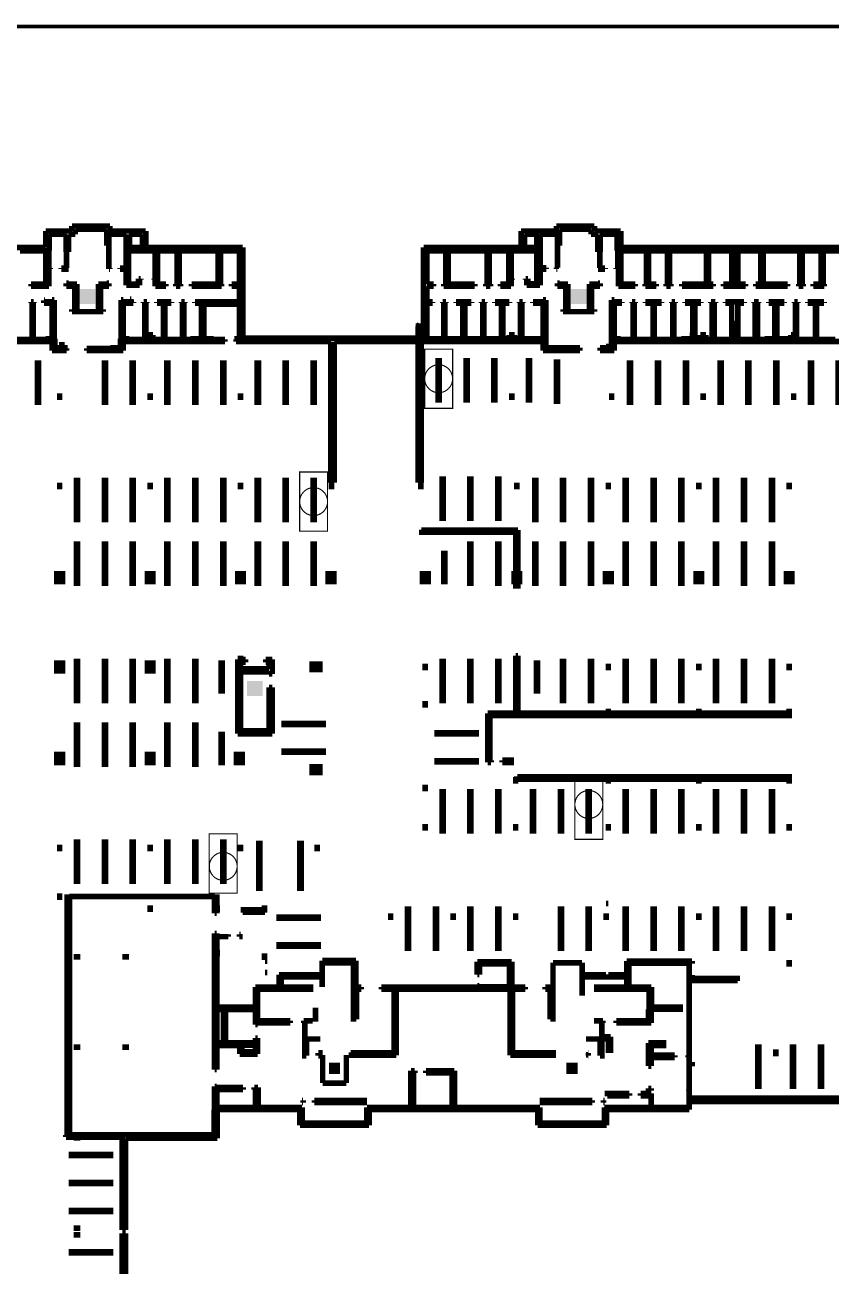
# Model space of a CAD drawing. Header units: millimetres. Extents: x 0 to 1249171, y -42321 to 335084.
# Drawn here: x 800542 to 872781, y 223850 to 334984 of the extents above; entities that cross this region are included whole.
import ezdxf

# ---------------------------------------------------------------- set-up
doc = ezdxf.new("R2010")
doc.units = ezdxf.units.MM
doc.header["$LTSCALE"] = 1000
doc.linetypes.add('A6-DK-B1F$0$HIDDEN2', pattern=[4.7625, 3.175, -1.5875])
for name, color, linetype in [('A6-DK-B1F$0$A-PRKG', 175, 'A6-DK-B1F$0$HIDDEN2'), ('P_core', 1, 'Continuous'), ('P_lot', 5, 'Continuous'), ('留孔', 1, 'Continuous')]:
    doc.layers.add(name, color=color, linetype=linetype)
doc.layers.add('P_core_detached', color=3, linetype='Continuous', lineweight=50)
doc.layers.add('P_wall', color=7, linetype='Continuous', lineweight=50)
doc.layers.get('0').off()
doc.layers.get('A6-DK-B1F$0$A-PRKG').off()

# ---------------------------------------------------------------- blocks, each defined once
blk = doc.blocks.new('A6-DK-B1F$0$标准车位')
blk.add_lwpolyline([(350, 4600), (1250, 0), (2150, 4600)])
blk.add_lwpolyline([(350, 4600), (2150, 4600), (2150, 0), (350, 0)], close=True)
at = {"layer": 'P_lot', "const_width": 600}
blk.add_lwpolyline([(1250, 300), (1250, 4300)], dxfattribs=at)
blk = doc.blocks.new('A6-DK-B1F$0$$0$A$C46FA2BC5')
at = {"layer": 'P_lot', "const_width": 600}
blk.add_lwpolyline([(-1100, -650), (-1100, -3650)], dxfattribs=at)
blk = doc.blocks.new('A6-DK-B1F$0$wzatcw')
at = {"extrusion": (-5.18032e-09, -4.99617e-22, 1), "elevation": 0}
blk.add_lwpolyline([(3350, 5500), (2450, 200), (1550, 5500)], dxfattribs=at)
blk.add_lwpolyline([(3350, 5500), (1550, 5500), (1550, 200), (3350, 200)], close=True, dxfattribs=at)
at = {"layer": 'P_lot', "const_width": 600, "elevation": 0}
blk.add_lwpolyline([(2450, 5100), (2450, 600)], dxfattribs=at)

msp = doc.modelspace()

# ---------------------------------------------------------------- linework, layer by layer
at = {"layer": 'P_core'}
for points in [[(806867, 309980), (805467, 309980), (806867, 311330), (805467, 311330)], [(849467, 309980), (850867, 309980), (849467, 311330), (850867, 311330)], [(827787, 242060), (828787, 242060), (827787, 241060), (828787, 241060)], [(850067, 242060), (849067, 242060), (850067, 241060), (849067, 241060)]]:
    msp.add_solid(points, dxfattribs=at)
at = {"layer": 'P_core_detached'}
msp.add_solid([(821842, 274886), (820442, 274886), (821842, 276236), (820442, 276236)], dxfattribs=at)
at = {"layer": 'P_wall', "const_width": 300}
msp.add_lwpolyline([(710902, 334834), (948921, 334834), (948921, -42071), (710902, -42071)], close=True, dxfattribs=at)
at = {"layer": 'P_wall', "const_width": 500}
for points in [[(802407, 316525), (804277, 316525)], [(802407, 315055), (802407, 316525)], [(802417, 316525), (804757, 316525)], [(802417, 315055), (802417, 316525)], [(804757, 316975), (808177, 316975)], [(804757, 316525), (804757, 316975)], [(805057, 316605), (805057, 316225)], [(805257, 316605), (805057, 316605)], [(805257, 316675), (805257, 316605)], [(807877, 316675), (805257, 316675)], [(807877, 315205), (807877, 316675)], [(811377, 316525), (808127, 316525)], [(808177, 316975), (808177, 316525)], [(808177, 316525), (809917, 316525)], [(809917, 316525), (811377, 316525)], [(811377, 316525), (811377, 315055)], [(811377, 315055), (811377, 316525)], [(845007, 316525), (845007, 315055)], [(846417, 316525), (845007, 316525)], [(845007, 315055), (845007, 316525)], [(845007, 316525), (848207, 316525)], [(846407, 316525), (848207, 316525)], [(846407, 315055), (846407, 316525)], [(846417, 316525), (848157, 316525)], [(848157, 316975), (851577, 316975)], [(848157, 316525), (848157, 316975)], [(848457, 316675), (848457, 316225)], [(851077, 316675), (848457, 316675)], [(851077, 316605), (851077, 316675)], [(851277, 316605), (851077, 316605)], [(851277, 316225), (851277, 316605)], [(851577, 316975), (851577, 316525)], [(851577, 316525), (853917, 316525)], [(853927, 316525), (852057, 316525)], [(853917, 316525), (853917, 315055)], [(853927, 315055), (853927, 316525)], [(802707, 316225), (802707, 313215)], [(802707, 316225), (804277, 316225)], [(802717, 316225), (802717, 314755)], [(804257, 316225), (802717, 316225)], [(804257, 314655), (804257, 316225)], [(804277, 316225), (804277, 313215)], [(804457, 316225), (804457, 314655)], [(805057, 316225), (804457, 316225)], [(808077, 316225), (808077, 315205)], [(809617, 316225), (808077, 316225)], [(809627, 316225), (808077, 316225)], [(808077, 313115), (808077, 316225)], [(809617, 314755), (809617, 316225)], [(809627, 311665), (809627, 316225)], [(809877, 316225), (809877, 315055)], [(811077, 316225), (809877, 316225)], [(809917, 316225), (809917, 315055)], [(809917, 316225), (811077, 316225)], [(811077, 315055), (811077, 316225)], [(811077, 316225), (811077, 315055)], [(845307, 316225), (846407, 316225)], [(845307, 315055), (845307, 316225)], [(845307, 316225), (845307, 315055)], [(846417, 316225), (845307, 316225)], [(846407, 316225), (846407, 314805)], [(846417, 315055), (846417, 316225)], [(846707, 316225), (848257, 316225)], [(846707, 311675), (846707, 316225)], [(846717, 316225), (846717, 314755)], [(848257, 316225), (846717, 316225)], [(848257, 315205), (848257, 316225)], [(848257, 313235), (848257, 316225)], [(848457, 316225), (848457, 315205)], [(851877, 316225), (851277, 316225)], [(851877, 314655), (851877, 316225)], [(852057, 316225), (852057, 313215)], [(853677, 316225), (852057, 316225)], [(852077, 316225), (852077, 314655)], [(853617, 316225), (852077, 316225)], [(853617, 314755), (853617, 316225)], [(853677, 316225), (853677, 313215)], [(781977, 315055), (802407, 315055)], [(796827, 315055), (802417, 315055)], [(800107, 314805), (802407, 314805)], [(801292, 314805), (800107, 314805)], [(802717, 314755), (800107, 314755)], [(802407, 311775), (802407, 314755)], [(804457, 314655), (804257, 314655)], [(808077, 315205), (807877, 315205)], [(812227, 314755), (809617, 314755)], [(809827, 311765), (809827, 314805)], [(809827, 314805), (810327, 314805)], [(810327, 315055), (809877, 315055)], [(809917, 315055), (811077, 315055)], [(820067, 315055), (810327, 315055)], [(810327, 314805), (812227, 314805)], [(811077, 314805), (812227, 314805)], [(811377, 315055), (820067, 315055)], [(812227, 314805), (812227, 311575)], [(812227, 311775), (812227, 314805)], [(812227, 311575), (812227, 314755)], [(812407, 311775), (812407, 314805)], [(812407, 311775), (812407, 314805)], [(812407, 314805), (814182, 314805)], [(812427, 314755), (812427, 311775)], [(819767, 314754), (812427, 314755)], [(814182, 311775), (814182, 314805)], [(814382, 311775), (814382, 314805)], [(814382, 314805), (816057, 314805)], [(816057, 314805), (819817, 314805)], [(817867, 311775), (817867, 314805)], [(818067, 311775), (818067, 314805)], [(819767, 311775), (819767, 314754)], [(819817, 312390), (819817, 314805)], [(820066, 310175), (820067, 315055)], [(820067, 315055), (820067, 306925)], [(836267, 315055), (845007, 315055)], [(836267, 306925), (836267, 315055)], [(836267, 312755), (836267, 315055)], [(836267, 315055), (845007, 315055)], [(836567, 311775), (836567, 314805)], [(840077, 314805), (836567, 314805)], [(836567, 314755), (836567, 311775)], [(843907, 314755), (836567, 314755)], [(838267, 311775), (838267, 314805)], [(838467, 311775), (838467, 314805)], [(841952, 314805), (840077, 314805)], [(841952, 311775), (841952, 314805)], [(842152, 311775), (842152, 314805)], [(843927, 314805), (842152, 314805)], [(843907, 311775), (843907, 314755)], [(843927, 311775), (843927, 314805)], [(843927, 311775), (843927, 314805)], [(844107, 314805), (844107, 311575)], [(845307, 314805), (844107, 314805)], [(844107, 311975), (844107, 314805)], [(845292, 314805), (844107, 314805)], [(844107, 314755), (844107, 311575)], [(846717, 314755), (844107, 314755)], [(845307, 315055), (846417, 315055)], [(845307, 315055), (846407, 315055)], [(845307, 314805), (846407, 314805)], [(846407, 311795), (846407, 314805)], [(848457, 315205), (848257, 315205)], [(852077, 314655), (851877, 314655)], [(856227, 314755), (853617, 314755)], [(853917, 315055), (866017, 315055)], [(853927, 315055), (874357, 315055)], [(856227, 314805), (853927, 314805)], [(853927, 311775), (853927, 314805)], [(855042, 314805), (856227, 314805)], [(856227, 311775), (856227, 314805)], [(856227, 311775), (856227, 314805)], [(856227, 311575), (856227, 314755)], [(856407, 311775), (856407, 314805)], [(856407, 311775), (856407, 314805)], [(856407, 311775), (856407, 314805)], [(856407, 314805), (858107, 314805)], [(856427, 314755), (856427, 311775)], [(863867, 314755), (856427, 314755)], [(858107, 311775), (858107, 314805)], [(858307, 311775), (858307, 314805)], [(858307, 314805), (861607, 314805)], [(861607, 311775), (861607, 314805)], [(861807, 311775), (861807, 314805)], [(861807, 314805), (863867, 314805)], [(863867, 311775), (863867, 314805)], [(863867, 311775), (863867, 314755)], [(864067, 314755), (864067, 311575)], [(864217, 314755), (864067, 314755)], [(864217, 311575), (864217, 314755)], [(864417, 311775), (864417, 314805)], [(866477, 314805), (864417, 314805)], [(864417, 314755), (864417, 311775)], [(866317, 314755), (864417, 314755)], [(866017, 315055), (868517, 315055)], [(868217, 314755), (866317, 314755)], [(866477, 311775), (866477, 314805)], [(869977, 314805), (866477, 314805)], [(866677, 311775), (866677, 314805)], [(871867, 314755), (868217, 314755)], [(868517, 315055), (874367, 315055)], [(869977, 311775), (869977, 314805)], [(870177, 311775), (870177, 314805)], [(871877, 314805), (870177, 314805)], [(871867, 311775), (871867, 314755)], [(871877, 311775), (871877, 314805)], [(871877, 311775), (871877, 314805)], [(871877, 311775), (871877, 314805)], [(872057, 314805), (874357, 314805)], [(872057, 311775), (872057, 314805)], [(872057, 311775), (872057, 314805)], [(873242, 314805), (872057, 314805)], [(872067, 314755), (872067, 311575)], [(874667, 314755), (872067, 314755)], [(802707, 313215), (802807, 313215)], [(802807, 313215), (802807, 313115)], [(803807, 313215), (803807, 313115)], [(803807, 313215), (804277, 313215)], [(808177, 313215), (808077, 313215)], [(808177, 313215), (808177, 313115)], [(809077, 313215), (809627, 313215)], [(809077, 313215), (809077, 313115)], [(847257, 313235), (846707, 313235)], [(847257, 313115), (847257, 313235)], [(848257, 313235), (848157, 313235)], [(848157, 313115), (848157, 313235)], [(852527, 313215), (852057, 313215)], [(852527, 313215), (852527, 313115)], [(853527, 313215), (853527, 313115)], [(853677, 313215), (853527, 313215)], [(802707, 313115), (802707, 311575)], [(802707, 313115), (802807, 313115)], [(803807, 313115), (804457, 313115)], [(808177, 313115), (808077, 313115)], [(809627, 313115), (809077, 313115)], [(810727, 312255), (810727, 311765)], [(810927, 312255), (810727, 312255)], [(810827, 312155), (810827, 311665)], [(810927, 312155), (810827, 312155)], [(810927, 312155), (810927, 312255)], [(812127, 312255), (812127, 312155)], [(812127, 312255), (812227, 312255)], [(812127, 312155), (812227, 312155)], [(819817, 310175), (819817, 312390)], [(836267, 306625), (836267, 312755)], [(844207, 312255), (844107, 312255)], [(844207, 312155), (844107, 312155)], [(844207, 312155), (844207, 312255)], [(845407, 312155), (845407, 312255)], [(845407, 312255), (845607, 312255)], [(845407, 312155), (845507, 312155)], [(845507, 312155), (845507, 311675)], [(845607, 312255), (845607, 311795)], [(847257, 313115), (846707, 313115)], [(848257, 313115), (848157, 313115)], [(852527, 313115), (851877, 313115)], [(853727, 313115), (853527, 313115)], [(853727, 313115), (853727, 311575)], [(801107, 311775), (801107, 311575)], [(801107, 311775), (802407, 311775)], [(801107, 311575), (802707, 311575)], [(804257, 311855), (804257, 311575)], [(804457, 311855), (804257, 311855)], [(804257, 311575), (805007, 311575)], [(804457, 311775), (804457, 311855)], [(805207, 311775), (804457, 311775)], [(805007, 311575), (805007, 309305)], [(805007, 311575), (805007, 309305)], [(805207, 309305), (805207, 311775)], [(807127, 311775), (807877, 311775)], [(807127, 309305), (807127, 311775)], [(807327, 311575), (807327, 309305)], [(808077, 311575), (807327, 311575)], [(807327, 311575), (807327, 309305)], [(807877, 311855), (808077, 311855)], [(807877, 311775), (807877, 311855)], [(808077, 311855), (808077, 311575)], [(810827, 311665), (809627, 311665)], [(809827, 311765), (810727, 311765)], [(812807, 311575), (812227, 311575)], [(813182, 311575), (812227, 311575)], [(813182, 311775), (812407, 311775)], [(812427, 311775), (812807, 311775)], [(812807, 311775), (812807, 311575)], [(813182, 311775), (813182, 311575)], [(814082, 311775), (814182, 311775)], [(814082, 311775), (814082, 311575)], [(814482, 311575), (814082, 311575)], [(814382, 311775), (814482, 311775)], [(814482, 311775), (814482, 311575)], [(815482, 311775), (815482, 311575)], [(815482, 311775), (816057, 311775)], [(818167, 311575), (815482, 311575)], [(818167, 311775), (816057, 311775)], [(818167, 311775), (818167, 311575)], [(819067, 311775), (819067, 311575)], [(819817, 311775), (819067, 311775)], [(819817, 311575), (819067, 311575)], [(819167, 311775), (819767, 311775)], [(819167, 311575), (819167, 311775)], [(819767, 311575), (819167, 311575)], [(819767, 307125), (819767, 311575)], [(836567, 311775), (837167, 311775)], [(836567, 311775), (837167, 311775)], [(836567, 311575), (836567, 306925)], [(837167, 311575), (836567, 311575)], [(836567, 310175), (836567, 311575)], [(836567, 311575), (837167, 311575)], [(837167, 311775), (837167, 311575)], [(837167, 311775), (837167, 311575)], [(838067, 311775), (838067, 311575)], [(838067, 311775), (840077, 311775)], [(838067, 311575), (840852, 311575)], [(840852, 311775), (840077, 311775)], [(840852, 311775), (840852, 311575)], [(841852, 311775), (841852, 311575)], [(841952, 311775), (841852, 311775)], [(841852, 311575), (842252, 311575)], [(842252, 311775), (842152, 311775)], [(842252, 311775), (842252, 311575)], [(843152, 311775), (843152, 311575)], [(843152, 311775), (843927, 311775)], [(843152, 311575), (844107, 311575)], [(843527, 311775), (843907, 311775)], [(843527, 311575), (843527, 311775)], [(844107, 311575), (843527, 311575)], [(846707, 311675), (845507, 311675)], [(846407, 311795), (845607, 311795)], [(848257, 311855), (848257, 311575)], [(848457, 311855), (848257, 311855)], [(848257, 311575), (849007, 311575)], [(848457, 311775), (848457, 311855)], [(849207, 311775), (848457, 311775)], [(849007, 311775), (849007, 309305)], [(849007, 311575), (849007, 309305)], [(849207, 311755), (849207, 311775)], [(849207, 309305), (849207, 311755)], [(851127, 311775), (851877, 311775)], [(851127, 311765), (851127, 311775)], [(851127, 309305), (851127, 311765)], [(851327, 311775), (851327, 309305)], [(851327, 311575), (851327, 309305)], [(852077, 311575), (851327, 311575)], [(851877, 311855), (852077, 311855)], [(851877, 311775), (851877, 311855)], [(852077, 311855), (852077, 311575)], [(855227, 311575), (853727, 311575)], [(855227, 311775), (853927, 311775)], [(855227, 311775), (855227, 311575)], [(856127, 311775), (856127, 311575)], [(856227, 311775), (856127, 311775)], [(857107, 311575), (856127, 311575)], [(856807, 311575), (856227, 311575)], [(857107, 311775), (856407, 311775)], [(857107, 311775), (856407, 311775)], [(856792, 311775), (856407, 311775)], [(856427, 311775), (856807, 311775)], [(856807, 311775), (856807, 311575)], [(857107, 311575), (857107, 311775)], [(858007, 311775), (858007, 311575)], [(858107, 311775), (858007, 311775)], [(858407, 311575), (858007, 311575)], [(858307, 311775), (858407, 311775)], [(858407, 311775), (858407, 311575)], [(859407, 311775), (859407, 311575)], [(859407, 311775), (861607, 311775)], [(859407, 311575), (861507, 311575)], [(862217, 311575), (861507, 311575)], [(861807, 311775), (862217, 311775)], [(861807, 311775), (862217, 311775)], [(862217, 311775), (862217, 311575)], [(863117, 311775), (863117, 311575)], [(863117, 311775), (863867, 311775)], [(864747, 311575), (863117, 311575)], [(863167, 311775), (863867, 311775)], [(863167, 311575), (863167, 311775)], [(864067, 311575), (863167, 311575)], [(865117, 311575), (864217, 311575)], [(864417, 311775), (865117, 311775)], [(864647, 311775), (864417, 311775)], [(864547, 311575), (865117, 311575)], [(865117, 311775), (864647, 311775)], [(865117, 311775), (865117, 311575)], [(865117, 311775), (865117, 311575)], [(866017, 311775), (866017, 311575)], [(868477, 311775), (866017, 311775)], [(866017, 311575), (866677, 311575)], [(868877, 311575), (866677, 311575)], [(868877, 311775), (868477, 311775)], [(868877, 311775), (868877, 311575)], [(869877, 311775), (869877, 311575)], [(869977, 311775), (869877, 311775)], [(869877, 311575), (870277, 311575)], [(870177, 311775), (870277, 311775)], [(870277, 311775), (870277, 311575)], [(871177, 311775), (871877, 311775)], [(871177, 311575), (871177, 311775)], [(871177, 311775), (871877, 311775)], [(871177, 311575), (872157, 311575)], [(871392, 311775), (871877, 311775)], [(871477, 311775), (871867, 311775)], [(871477, 311575), (871477, 311775)], [(872067, 311575), (871477, 311575)], [(872057, 311775), (872157, 311775)], [(872157, 311775), (872157, 311575)], [(801097, 310075), (801097, 310175)], [(801347, 310175), (801097, 310175)], [(801097, 310075), (801197, 310075)], [(801197, 306825), (801197, 310075)], [(801297, 310075), (801347, 310075)], [(801297, 306825), (801297, 310075)], [(801347, 310075), (801347, 310175)], [(802247, 310325), (802347, 310325)], [(802247, 310175), (802247, 310325)], [(803177, 310175), (802247, 310175)], [(802247, 310075), (802247, 310175)], [(802977, 310075), (802247, 310075)], [(802347, 310325), (802347, 310175)], [(802977, 310355), (802977, 306875)], [(803177, 310355), (802977, 310355)], [(802977, 306825), (802977, 310075)], [(802977, 306825), (802977, 310075)], [(803177, 310155), (803177, 310355)], [(803177, 306025), (803177, 310175)], [(803177, 310155), (803177, 310155)], [(803177, 306875), (803177, 310155)], [(809157, 310355), (809357, 310355)], [(809157, 310155), (809157, 310355)], [(809157, 310175), (810277, 310175)], [(809157, 306025), (809157, 310175)], [(809157, 310155), (809157, 310155)], [(809157, 306875), (809157, 310155)], [(809357, 310355), (809357, 306875)], [(810277, 310075), (809357, 310075)], [(809357, 306825), (809357, 310075)], [(809357, 306825), (809357, 310075)], [(809977, 310415), (809977, 310175)], [(810077, 310415), (809977, 310415)], [(810077, 310175), (810077, 310415)], [(810277, 310075), (810277, 310175)], [(811177, 310075), (811177, 310175)], [(811177, 310175), (811477, 310175)], [(811277, 310075), (811177, 310075)], [(811277, 306825), (811277, 310075)], [(811377, 306825), (811377, 310075)], [(811477, 310075), (811377, 310075)], [(811477, 310075), (811477, 310175)], [(812377, 310075), (812377, 310175)], [(812377, 310175), (813677, 310175)], [(812977, 310075), (812377, 310075)], [(812977, 306825), (812977, 310075)], [(813077, 306825), (813077, 310075)], [(813677, 310075), (813077, 310075)], [(813677, 310075), (813077, 310075)], [(813677, 310075), (813677, 310175)], [(814577, 310075), (814577, 310175)], [(814577, 310175), (814877, 310175)], [(814677, 310075), (814577, 310075)], [(814677, 306825), (814677, 310075)], [(814777, 306825), (814777, 310075)], [(814877, 310075), (814777, 310075)], [(814877, 310075), (814877, 310175)], [(815777, 310075), (815777, 310175)], [(815777, 310175), (816377, 310175)], [(816377, 310075), (815777, 310075)], [(816377, 310175), (816377, 306625)], [(816377, 310175), (820067, 310175)], [(816377, 306625), (816377, 310075)], [(816577, 309975), (816577, 306825)], [(816577, 309975), (819817, 309975)], [(819817, 309975), (819817, 306825)], [(820067, 310175), (820067, 306625)], [(837077, 310175), (836567, 310175)], [(836567, 306875), (836567, 310175)], [(836567, 310075), (837077, 310075)], [(837077, 310075), (837077, 310175)], [(838277, 310175), (837977, 310175)], [(837977, 310075), (837977, 310175)], [(837977, 310075), (838077, 310075)], [(838077, 306875), (838077, 310075)], [(838177, 310075), (838277, 310075)], [(838177, 306875), (838177, 310075)], [(838277, 310075), (838277, 310175)], [(840557, 310175), (839177, 310175)], [(839177, 310075), (839177, 310175)], [(839177, 310075), (839777, 310075)], [(839777, 306875), (839777, 310075)], [(839957, 306875), (839957, 310075)], [(839957, 310075), (840557, 310075)], [(840557, 310075), (840557, 310175)], [(841457, 310075), (841457, 310175)], [(841757, 310175), (841457, 310175)], [(841457, 310075), (841557, 310075)], [(841557, 306875), (841557, 310075)], [(841657, 306875), (841657, 310075)], [(841657, 310075), (841757, 310075)], [(841757, 310075), (841757, 310175)], [(842657, 310075), (842657, 310175)], [(843957, 310175), (842657, 310175)], [(842657, 310075), (843257, 310075)], [(842657, 310075), (843257, 310075)], [(843257, 306875), (843257, 310075)], [(843357, 306875), (843357, 310075)], [(843357, 310075), (843957, 310075)], [(843957, 310075), (843957, 310175)], [(844857, 310075), (844857, 310175)], [(845157, 310175), (844857, 310175)], [(844857, 310075), (844957, 310075)], [(844957, 306875), (844957, 310075)], [(845057, 306875), (845057, 310075)], [(845057, 310075), (845157, 310075)], [(845157, 310075), (845157, 310175)], [(846057, 310075), (846057, 310175)], [(846977, 310175), (846057, 310175)], [(846057, 310075), (846977, 310075)], [(846977, 310355), (847177, 310355)], [(846977, 310175), (846977, 310355)], [(846977, 310355), (846977, 306875)], [(847177, 310355), (846977, 310355)], [(846977, 306875), (846977, 310075)], [(846977, 306875), (846977, 310075)], [(847177, 310355), (847227, 310355)], [(847177, 310155), (847177, 310355)], [(847177, 306875), (847177, 310155)], [(847227, 310355), (847227, 310175)], [(847227, 306075), (847227, 310175)], [(853107, 310355), (853157, 310355)], [(853107, 310175), (853107, 310355)], [(853107, 306075), (853107, 310175)], [(853157, 310355), (853357, 310355)], [(853157, 310355), (853357, 310355)], [(853157, 310155), (853157, 310355)], [(853157, 306875), (853157, 310155)], [(853357, 310355), (853357, 310175)], [(853357, 310355), (853357, 306875)], [(853357, 310175), (854037, 310175)], [(853357, 310075), (854037, 310075)], [(853357, 306825), (853357, 310075)], [(853357, 306825), (853357, 310075)], [(854037, 310075), (854037, 310175)], [(854937, 310075), (854937, 310175)], [(854937, 310175), (855237, 310175)], [(855037, 310075), (854937, 310075)], [(855037, 306825), (855037, 310075)], [(855237, 310075), (855137, 310075)], [(855137, 306825), (855137, 310075)], [(855237, 310075), (855237, 310175)], [(856137, 310075), (856137, 310175)], [(856137, 310175), (857597, 310175)], [(856137, 310075), (856817, 310075)], [(856817, 306825), (856817, 310075)], [(857597, 310075), (856917, 310075)], [(856917, 306825), (856917, 310075)], [(857597, 310075), (857597, 310175)], [(858497, 310075), (858497, 310175)], [(858497, 310175), (858797, 310175)], [(858497, 310175), (858797, 310175)], [(858597, 310075), (858497, 310075)], [(858597, 310075), (858497, 310075)], [(858597, 306825), (858597, 310075)], [(858797, 310075), (858697, 310075)], [(858797, 310075), (858697, 310075)], [(858697, 306825), (858697, 310075)], [(858797, 310075), (858797, 310175)], [(859697, 310075), (859697, 310175)], [(859697, 310175), (861107, 310175)], [(860377, 310075), (859697, 310075)], [(860377, 306825), (860377, 310075)], [(861107, 310075), (860557, 310075)], [(860557, 306825), (860557, 310075)], [(861107, 310075), (861107, 310175)], [(862007, 310075), (862007, 310175)], [(862007, 310175), (862407, 310175)], [(862007, 310175), (862407, 310175)], [(862107, 310075), (862007, 310075)], [(862107, 310075), (862007, 310075)], [(862107, 306825), (862107, 310075)], [(862407, 310075), (862307, 310075)], [(862407, 310075), (862307, 310075)], [(862307, 306825), (862307, 310075)], [(862407, 310075), (862407, 310175)], [(863307, 310175), (864977, 310175)], [(863307, 310075), (863307, 310175)], [(863867, 310075), (863307, 310075)], [(863867, 306825), (863867, 310075)], [(864417, 310075), (864977, 310075)], [(864417, 306825), (864417, 310075)], [(864977, 310075), (864977, 310175)], [(865877, 310075), (865877, 310175)], [(866277, 310175), (865877, 310175)], [(866277, 310175), (865877, 310175)], [(865877, 310075), (865977, 310075)], [(865877, 310075), (865977, 310075)], [(865977, 306825), (865977, 310075)], [(866177, 310075), (866277, 310075)], [(866177, 310075), (866277, 310075)], [(866177, 306825), (866177, 310075)], [(866277, 310075), (866277, 310175)], [(867177, 310075), (867177, 310175)], [(868587, 310175), (867177, 310175)], [(867177, 310075), (867727, 310075)], [(867727, 306825), (867727, 310075)], [(867907, 310075), (868587, 310075)], [(867907, 306825), (867907, 310075)], [(868587, 310075), (868587, 310175)], [(869487, 310075), (869487, 310175)], [(869787, 310175), (869487, 310175)], [(869787, 310175), (869487, 310175)], [(869487, 310075), (869587, 310075)], [(869487, 310075), (869587, 310075)], [(869587, 306825), (869587, 310075)], [(869687, 310075), (869787, 310075)], [(869687, 310075), (869787, 310075)], [(869687, 306825), (869687, 310075)], [(869787, 310075), (869787, 310175)], [(870687, 310075), (870687, 310175)], [(872147, 310175), (870687, 310175)], [(870687, 310075), (871367, 310075)], [(871367, 306825), (871367, 310075)], [(872147, 310075), (871467, 310075)], [(871467, 306825), (871467, 310075)], [(872147, 310075), (872147, 310175)], [(804757, 309505), (804757, 309305)], [(805007, 309505), (804757, 309505)], [(804757, 309305), (805007, 309305)], [(805007, 309305), (805207, 309305)], [(805617, 309305), (805007, 309305)], [(807327, 309305), (805617, 309305)], [(807327, 309305), (807127, 309305)], [(807327, 309505), (807577, 309505)], [(807577, 309305), (807327, 309305)], [(807577, 309505), (807577, 309305)], [(848757, 309505), (848757, 309305)], [(849007, 309505), (848757, 309505)], [(848757, 309305), (849007, 309305)], [(849007, 309305), (849207, 309305)], [(849007, 309305), (849617, 309305)], [(849617, 309305), (851327, 309305)], [(851327, 309305), (851127, 309305)], [(851327, 309505), (851577, 309505)], [(851577, 309305), (851327, 309305)], [(851577, 309505), (851577, 309305)], [(835567, 307995), (835817, 307995)], [(835767, 307995), (836067, 307995)], [(835767, 305898), (835767, 307995)], [(835817, 307995), (835917, 308245)], [(835917, 308245), (835917, 307745)], [(835917, 307745), (836017, 307995)], [(836017, 307995), (836267, 307995)], [(836067, 307995), (836067, 306925)], [(863867, 308505), (864067, 308505)], [(863867, 307025), (863867, 308505)], [(864067, 308505), (864067, 307025)], [(864217, 308505), (864417, 308505)], [(864217, 307025), (864217, 308505)], [(864417, 308505), (864417, 307025)], [(802977, 306625), (781407, 306625)], [(799517, 306825), (801197, 306825)], [(801297, 306825), (802977, 306825)], [(802417, 306875), (802977, 306875)], [(802417, 306625), (802417, 306875)], [(802977, 306625), (802417, 306625)], [(802977, 305825), (802977, 306625)], [(802977, 305825), (802977, 306625)], [(803177, 306875), (803227, 306875)], [(803177, 306875), (803177, 306875)], [(803227, 306875), (803227, 306075)], [(809107, 306875), (809107, 306075)], [(809157, 306875), (809107, 306875)], [(809157, 306875), (809157, 306875)], [(809917, 306875), (809357, 306875)], [(811277, 306825), (809357, 306825)], [(809357, 306625), (809917, 306625)], [(809357, 305825), (809357, 306625)], [(809357, 305825), (809357, 306625)], [(816377, 306625), (809357, 306625)], [(809917, 306625), (809917, 306875)], [(812977, 306825), (811377, 306825)], [(811517, 306625), (811517, 307225)], [(811517, 307225), (812017, 307225)], [(812017, 306625), (811517, 306625)], [(812017, 307225), (812017, 306625)], [(814677, 306825), (813077, 306825)], [(814777, 306825), (816377, 306825)], [(815357, 306625), (815357, 306875)], [(815357, 306875), (816367, 306875)], [(817457, 306625), (815357, 306625)], [(816367, 307425), (816567, 307425)], [(816367, 306875), (816367, 307425)], [(816377, 306625), (818467, 306625)], [(816567, 307425), (816567, 306875)], [(816567, 306875), (817457, 306875)], [(816577, 306825), (818467, 306825)], [(817457, 306875), (817457, 306625)], [(818467, 306624), (818467, 306824)], [(819467, 306825), (819817, 306825)], [(819467, 306624), (819467, 306824)], [(819467, 306625), (820067, 306625)], [(819567, 307125), (819767, 307125)], [(819567, 306625), (819567, 307125)], [(820067, 306625), (819567, 306625)], [(820067, 306625), (820066, 306624)], [(820067, 306925), (821165, 306925)], [(820067, 306925), (836267, 306925)], [(820067, 306625), (820067, 306925)], [(820067, 306625), (820067, 306625)], [(821165, 306625), (820067, 306625)], [(827967, 306625), (820067, 306625)], [(821165, 306925), (821165, 306625)], [(827967, 294000), (827967, 306625)], [(828267, 306625), (828267, 294000)], [(835767, 306625), (828267, 306625)], [(835767, 294000), (835767, 306625)], [(836067, 306925), (836267, 306925)], [(836067, 306625), (836067, 305898)], [(836267, 306625), (836067, 306625)], [(836267, 306625), (836067, 306625)], [(836067, 306625), (836067, 294000)], [(836267, 306925), (836267, 306625)], [(836267, 306625), (836267, 306625)], [(836567, 306625), (836267, 306625)], [(836267, 306625), (841627, 306625)], [(836567, 306925), (836567, 306625)], [(836567, 306875), (838077, 306875)], [(838077, 306875), (839777, 306875)], [(838877, 306875), (838877, 306625)], [(839767, 306875), (838877, 306875)], [(838877, 306625), (840977, 306625)], [(839767, 307425), (839767, 306875)], [(839967, 307425), (839767, 307425)], [(839957, 306875), (841557, 306875)], [(839967, 306875), (839967, 307425)], [(840977, 306875), (839967, 306875)], [(840977, 306625), (840977, 306875)], [(841627, 306625), (846977, 306625)], [(841657, 306875), (843257, 306875)], [(843357, 306875), (844957, 306875)], [(843917, 307225), (843917, 306625)], [(844417, 307225), (843917, 307225)], [(843917, 306625), (844417, 306625)], [(844417, 306625), (844417, 307225)], [(845057, 306875), (846977, 306875)], [(846417, 306875), (846977, 306875)], [(846417, 306625), (846417, 306875)], [(846977, 306625), (846417, 306625)], [(846977, 305825), (846977, 306625)], [(846977, 305825), (846977, 306625)], [(847177, 306875), (847227, 306875)], [(847177, 306875), (847177, 306875)], [(847227, 306875), (847227, 306075)], [(853107, 306875), (853107, 306425)], [(853157, 306875), (853107, 306875)], [(853157, 306875), (853157, 306875)], [(853917, 306875), (853357, 306875)], [(855037, 306825), (853357, 306825)], [(853357, 306625), (853917, 306625)], [(853357, 305825), (853357, 306625)], [(874927, 306625), (853357, 306625)], [(853357, 305825), (853357, 306625)], [(853917, 306625), (853917, 306875)], [(856817, 306825), (855137, 306825)], [(858597, 306825), (856917, 306825)], [(860377, 306825), (858697, 306825)], [(859357, 306875), (859357, 306625)], [(860367, 306875), (859357, 306875)], [(859357, 306625), (861457, 306625)], [(860367, 307425), (860367, 306875)], [(860567, 307425), (860367, 307425)], [(862107, 306825), (860557, 306825)], [(860567, 306875), (860567, 307425)], [(861067, 306875), (860567, 306875)], [(861067, 307225), (861067, 306875)], [(861567, 307225), (861067, 307225)], [(861457, 306625), (861567, 306625)], [(861457, 306625), (861457, 306625)], [(861567, 306625), (861567, 307225)], [(863867, 306825), (862307, 306825)], [(863867, 307025), (863867, 307025)], [(863867, 306625), (863867, 307025)], [(864417, 306625), (863867, 306625)], [(864067, 307025), (864217, 307025)], [(864417, 307025), (864417, 307025)], [(864417, 307025), (864417, 306625)], [(864417, 307025), (864417, 307025)], [(864417, 306825), (865977, 306825)], [(866177, 306825), (867727, 306825)], [(866827, 306875), (867717, 306875)], [(866827, 306625), (866827, 306875)], [(869167, 306625), (866827, 306625)], [(867717, 307425), (867917, 307425)], [(867717, 306875), (867717, 307425)], [(867907, 306825), (869587, 306825)], [(867917, 307425), (867917, 306875)], [(867917, 306875), (869167, 306875)], [(869167, 307225), (869687, 307225)], [(869167, 306875), (869167, 307225)], [(869687, 306625), (869167, 306625)], [(869687, 307225), (869687, 306625)], [(869687, 306825), (871367, 306825)], [(871467, 306825), (873147, 306825)], [(802977, 305825), (802977, 306425)], [(803477, 305825), (802977, 305825)], [(804117, 305825), (802977, 305825)], [(804292, 305825), (802977, 305825)], [(804292, 306025), (803177, 306025)], [(803227, 306075), (803617, 306075)], [(803617, 306325), (804117, 306325)], [(803617, 306075), (803617, 306325)], [(804117, 306325), (804117, 305825)], [(804292, 306025), (804292, 305825)], [(806092, 306025), (806092, 305825)], [(809157, 306025), (806092, 306025)], [(809357, 305825), (806092, 305825)], [(808217, 306075), (808217, 305825)], [(809107, 306075), (808217, 306075)], [(808217, 305825), (809357, 305825)], [(836067, 305898), (835767, 305898)], [(848117, 305825), (846977, 305825)], [(846977, 305825), (850267, 305825)], [(847227, 306075), (848117, 306075)], [(847227, 306075), (850267, 306075)], [(848117, 306075), (848117, 305825)], [(850267, 306075), (850267, 305825)], [(852067, 306075), (852067, 305825)], [(852067, 306075), (853107, 306075)], [(852067, 305825), (853357, 305825)], [(852217, 306075), (852217, 305825)], [(852857, 306075), (852217, 306075)], [(852217, 305825), (853357, 305825)], [(852857, 306425), (853107, 306425)], [(852857, 306075), (852857, 306425)], [(853357, 305825), (852857, 305825)], [(853357, 306425), (853357, 305825)], [(803667, 302000), (803667, 301400)], [(811767, 302000), (811767, 301400)], [(819867, 302000), (819867, 301400)], [(828017, 302000), (828017, 301400)], [(836017, 302000), (836017, 301400)], [(844167, 302000), (844167, 301400)], [(853117, 302000), (853117, 301400)], [(861317, 302000), (861317, 301400)], [(869417, 302000), (869417, 301400)], [(803667, 294000), (803667, 293400)], [(811767, 294000), (811767, 293400)], [(819867, 294000), (819867, 293400)], [(828267, 294000), (827967, 294000)], [(828017, 294000), (828017, 293400)], [(836067, 294000), (835767, 294000)], [(836017, 294000), (836017, 293400)], [(844617, 294000), (844617, 293400)], [(852817, 294000), (852817, 293400)], [(860917, 294000), (860917, 293400)], [(869017, 294000), (869017, 293400)], [(844517, 289550), (835867, 289550)], [(836067, 289750), (844717, 289750)], [(844517, 289550), (844517, 284500)], [(844717, 289750), (844717, 284500)], [(803917, 285850), (803417, 285850), (803417, 285150), (803917, 285150), (803917, 285850)], [(812017, 285850), (811517, 285850), (811517, 285150), (812017, 285150), (812017, 285850)], [(820117, 285850), (819617, 285850), (819617, 285150), (820117, 285150), (820117, 285850)], [(828217, 285850), (827717, 285850), (827717, 285150), (828217, 285150), (828217, 285850)], [(836667, 285850), (836167, 285850), (836167, 285150), (836667, 285150), (836667, 285850)], [(844867, 285850), (844367, 285850), (844367, 285150), (844867, 285150), (844867, 285850)], [(853067, 285850), (852567, 285850), (852567, 285150), (853067, 285150), (853067, 285850)], [(861167, 285850), (860667, 285850), (860667, 285150), (861167, 285150), (861167, 285850)], [(869267, 285850), (868767, 285850), (868767, 285150), (869267, 285150), (869267, 285850)], [(803917, 277850), (803417, 277850), (803417, 277150), (803917, 277150), (803917, 277850)], [(812017, 277850), (811517, 277850), (811517, 277150), (812017, 277150), (812017, 277850)], [(819617, 277195), (819617, 278170)], [(820317, 278170), (819617, 278170)], [(819867, 278520), (819867, 277920)], [(819867, 277320), (819867, 277920)], [(819867, 277920), (820317, 277920)], [(820317, 277920), (820317, 278170)], [(822117, 278170), (822117, 277920)], [(822717, 278170), (822117, 278170)], [(822117, 277920), (822417, 277920)], [(822417, 277320), (822417, 277920)], [(822717, 277195), (822717, 278170)], [(826990, 277250), (826990, 277750), (826290, 277750), (826290, 277250), (826990, 277250)], [(836417, 277800), (836417, 277200)], [(844517, 278500), (844517, 273450)], [(844517, 278500), (844717, 278500)], [(844617, 277800), (844617, 277200)], [(844717, 278500), (844717, 273450)], [(852817, 277800), (852817, 277200)], [(860917, 277800), (860917, 277200)], [(869017, 277800), (869017, 277200)], [(819617, 271520), (819617, 277195)], [(819867, 277320), (822417, 277320)], [(819867, 277070), (822417, 277070)], [(819867, 271770), (819867, 277070)], [(822417, 277070), (822417, 276870)], [(822417, 276870), (822717, 276870)], [(822717, 276870), (822717, 277195)], [(822417, 275670), (822417, 271770)], [(822717, 275670), (822417, 275670)], [(822717, 271520), (822717, 275670)], [(836417, 274450), (836417, 273850)], [(869267, 273350), (842017, 273350)], [(842017, 268950), (842017, 273350)], [(869267, 273150), (842217, 273150)], [(842217, 269150), (842217, 273150)], [(844617, 273750), (844617, 273150)], [(852817, 273750), (852817, 273150)], [(860917, 273750), (860917, 273150)], [(869017, 273750), (869017, 273150)], [(819617, 271520), (822717, 271520)], [(819867, 271770), (822417, 271770)], [(803917, 269650), (803417, 269650), (803417, 268950), (803917, 268950), (803917, 269650)], [(812017, 269650), (811517, 269650), (811517, 268950), (812017, 268950), (812017, 269650)], [(820017, 269650), (819517, 269650), (819517, 268950), (820017, 268950), (820017, 269650)], [(842317, 268950), (842017, 268950)], [(842317, 269150), (842217, 269150)], [(842317, 269150), (842317, 268950)], [(844367, 269150), (843317, 269150)], [(843317, 269150), (843317, 268950)], [(844367, 268950), (843317, 268950)], [(826990, 268050), (826990, 268550), (826290, 268550), (826290, 268050), (826990, 268050)], [(844517, 267650), (844517, 267050)], [(869267, 267650), (844667, 267650)], [(852817, 267650), (852817, 267050)], [(860917, 267650), (860917, 267050)], [(869017, 267650), (869017, 267050)], [(836417, 266950), (836417, 266350)], [(869267, 267450), (844367, 267450)], [(836417, 263450), (836417, 262850)], [(844517, 263450), (844517, 262850)], [(852817, 263450), (852817, 262850)], [(860917, 263450), (860917, 262850)], [(869017, 263450), (869017, 262850)], [(803667, 261600), (803667, 261000)], [(811767, 261600), (811767, 261000)], [(819867, 261600), (819867, 261000)], [(826740, 261600), (826740, 261000)], [(803667, 257239), (803667, 256639)], [(804337, 235600), (804337, 257150)], [(804537, 235600), (804537, 256950)], [(804537, 256950), (817537, 256950)], [(817537, 255450), (817537, 256950)], [(817737, 255450), (817737, 257150)], [(811767, 256150), (811767, 255550)], [(817537, 255450), (817737, 255450)], [(817787, 255550), (817787, 256150)], [(819867, 255750), (822267, 255750)], [(820067, 255550), (822067, 255550)], [(822017, 256150), (822017, 255550)], [(833317, 255450), (833317, 254850)], [(838917, 255450), (838917, 254850)], [(844517, 255450), (844517, 254850)], [(852617, 256310), (852817, 256310)], [(852617, 255450), (852617, 254850)], [(860917, 255450), (860917, 254850)], [(869017, 255450), (869017, 254850)], [(817537, 241450), (817537, 253650)], [(817537, 253650), (817737, 253650)], [(817737, 253550), (817737, 253650)], [(817737, 241450), (817737, 253350)], [(817737, 253350), (818767, 253350)], [(818767, 253550), (818767, 253350)], [(819767, 253550), (819867, 253550)], [(819767, 253550), (819767, 253350)], [(819767, 253350), (820067, 253350)], [(817787, 251600), (817787, 252200)], [(805517, 251550), (804917, 251550)], [(809867, 251550), (809267, 251550)], [(822017, 251850), (822017, 251250)], [(822067, 251150), (822267, 251150)], [(827187, 251210), (830197, 251210)], [(827187, 251210), (827187, 248850)], [(827387, 251010), (829997, 251010)], [(829997, 251010), (829997, 245750)], [(830197, 251210), (830197, 248850)], [(841067, 251100), (844167, 251100)], [(841067, 249950), (841067, 251100)], [(844167, 248650), (844167, 251100)], [(850467, 251010), (847857, 251010)], [(847857, 251010), (847857, 245750)], [(850467, 251010), (850467, 248075)], [(860327, 251160), (854467, 251160)], [(854467, 251160), (854467, 248640)], [(860127, 250960), (854667, 250960)], [(854667, 250960), (854667, 248840)], [(860067, 237860), (860067, 250960)], [(860127, 250960), (860127, 250920)], [(860127, 250920), (860327, 250920)], [(860327, 251160), (860327, 250920)], [(869017, 251250), (869017, 250650)], [(822067, 250150), (822267, 250150)], [(823317, 249940), (823317, 248840)], [(827187, 249940), (823317, 249940)], [(841067, 249950), (841267, 249950)], [(841267, 250900), (843967, 250900)], [(841267, 249950), (841267, 250900)], [(843967, 248850), (843967, 250900)], [(852617, 249940), (850717, 249940)], [(854467, 249940), (852817, 249940)], [(860127, 249920), (860127, 249620)], [(860127, 249920), (860327, 249920)], [(860327, 249920), (860327, 249620)], [(821197, 248840), (821197, 247040)], [(823317, 248840), (821197, 248840)], [(823517, 249740), (823517, 248640)], [(827187, 249740), (823517, 249740)], [(823517, 248840), (826377, 248840)], [(830687, 248840), (830197, 248840)], [(830687, 248640), (830687, 248840)], [(832487, 248640), (832487, 248840)], [(845367, 248840), (832487, 248840)], [(841067, 248650), (841067, 248950)], [(841067, 248950), (841267, 248950)], [(841267, 248850), (841267, 248950)], [(841267, 248850), (843967, 248850)], [(845367, 248640), (845367, 248840)], [(847167, 248640), (847167, 248840)], [(847167, 248840), (847657, 248840)], [(854467, 249740), (850717, 249740)], [(854467, 248840), (851527, 248840)], [(856677, 248840), (854667, 248840)], [(856677, 248840), (856677, 247050)], [(864617, 249620), (860327, 249620)], [(864417, 249420), (860327, 249420)], [(821397, 248640), (821397, 246840)], [(823517, 248640), (821397, 248640)], [(823517, 248640), (826377, 248640)], [(830247, 248640), (830247, 245950)], [(830687, 248640), (830247, 248640)], [(845367, 248640), (832487, 248640)], [(833627, 242940), (833627, 248640)], [(833827, 242740), (833827, 248640)], [(841067, 248650), (844167, 248650)], [(844027, 242740), (844027, 248640)], [(844227, 242940), (844227, 248640)], [(847167, 248640), (847607, 248640)], [(847607, 248640), (847607, 245950)], [(847857, 248650), (847857, 245750)], [(854467, 248640), (851527, 248640)], [(856477, 248640), (854467, 248640)], [(856477, 248640), (856477, 246850)], [(817537, 247040), (818337, 247040)], [(817537, 243840), (817537, 247040)], [(821187, 247040), (817737, 247040)], [(817737, 246840), (818337, 246840)], [(817737, 243840), (817737, 246840)], [(821387, 246840), (817737, 246840)], [(818337, 247040), (818337, 243840)], [(821197, 247040), (818337, 247040)], [(818537, 246840), (818537, 243590)], [(821397, 246840), (818537, 246840)], [(821197, 245470), (821197, 246840)], [(821397, 245470), (821397, 246840)], [(826577, 247000), (826577, 245740)], [(856407, 245820), (856407, 246840)], [(859517, 246850), (856477, 246850)], [(856657, 245620), (856657, 246840)], [(859517, 247050), (856677, 247050)], [(821397, 245470), (821197, 245470)], [(821397, 245820), (824327, 245820)], [(821397, 245620), (824327, 245620)], [(824327, 245820), (824327, 245620)], [(825527, 245820), (825527, 245620)], [(825527, 245820), (825677, 245820)], [(825527, 245620), (825627, 245620)], [(825627, 245820), (826327, 245820)], [(825627, 242940), (825627, 245820)], [(852227, 245820), (851527, 245820)], [(852227, 245820), (852327, 245820)], [(852227, 242940), (852227, 245820)], [(852227, 245620), (852327, 245620)], [(852327, 245820), (852327, 245620)], [(853527, 245820), (853527, 245620)], [(853527, 245820), (856407, 245820)], [(853527, 245620), (856657, 245620)], [(821197, 243840), (821197, 244270)], [(821397, 244270), (821197, 244270)], [(821397, 242840), (821397, 244270)], [(852227, 244390), (853027, 244390)], [(853027, 244390), (853027, 242940)], [(805517, 243450), (804917, 243450)], [(809867, 243450), (809267, 243450)], [(817537, 243840), (817537, 241450)], [(818337, 243840), (817537, 243840)], [(817537, 243840), (817537, 241450)], [(818337, 243840), (817537, 243840)], [(817737, 243590), (817737, 241450)], [(818537, 243590), (817737, 243590)], [(817737, 243590), (819797, 243590)], [(817737, 241450), (817737, 243590)], [(818537, 243840), (821197, 243840)], [(819797, 243590), (819797, 242840)], [(819997, 243640), (821197, 243640)], [(819997, 243040), (819997, 243640)], [(821197, 243640), (821197, 243040)], [(825777, 244190), (825777, 242690)], [(827027, 244190), (825777, 244190)], [(850827, 244190), (852077, 244190)], [(852077, 244190), (852077, 242690)], [(852227, 244190), (852827, 244190)], [(852827, 244190), (852827, 242940)], [(856407, 243840), (858017, 243840)], [(856407, 242740), (856407, 243840)], [(856657, 243590), (858017, 243590)], [(856657, 242740), (856657, 243590)], [(867816, 243250), (867816, 242650)], [(819797, 242840), (821397, 242840)], [(821197, 243040), (819997, 243040)], [(825377, 242940), (825627, 242940)], [(825777, 242690), (825377, 242690)], [(826827, 242940), (826827, 242690)], [(826827, 242940), (827237, 242940)], [(826827, 242690), (827027, 242690)], [(827227, 242760), (827227, 240240)], [(829347, 240240), (829347, 242760)], [(829737, 242740), (829547, 242740)], [(829727, 242940), (833627, 242940)], [(829737, 242740), (833827, 242740)], [(848127, 242740), (844027, 242740)], [(848127, 242940), (844227, 242940)], [(851007, 242760), (850817, 242760)], [(851007, 242940), (851027, 242940)], [(851027, 242690), (851007, 242690)], [(851027, 242940), (851027, 242690)], [(852077, 242690), (852477, 242690)], [(852477, 242940), (852227, 242940)], [(856407, 242740), (856407, 241760)], [(858767, 242740), (856407, 242740)], [(856657, 242540), (858767, 242540)], [(856657, 241760), (856657, 242540)], [(858767, 242540), (858767, 242740)], [(859967, 242740), (860067, 242740)], [(859967, 242540), (859967, 242740)], [(860067, 242540), (859967, 242540)], [(860067, 242140), (860067, 241740)], [(860317, 241740), (860317, 242140)], [(817537, 241450), (817737, 241450)], [(835127, 241350), (835475, 241350)], [(835127, 238060), (835127, 241350)], [(835375, 241150), (835475, 241150)], [(835375, 238060), (835375, 241150)], [(835475, 241150), (835475, 241350)], [(836475, 241350), (839027, 241350)], [(836475, 241150), (836475, 241350)], [(836475, 241150), (838827, 241150)], [(838827, 241150), (838827, 238060)], [(839027, 241350), (839027, 238060)], [(856657, 241760), (856407, 241760)], [(860067, 241740), (860317, 241740)], [(817537, 239950), (817537, 237860)], [(817537, 239950), (817537, 237860)], [(817537, 238150), (817537, 239950)], [(817537, 239950), (817737, 239950)], [(817737, 239950), (817737, 238060)], [(817737, 239950), (817737, 238060)], [(817737, 238150), (817737, 239950)], [(817737, 239850), (820097, 239850)], [(820097, 239850), (820097, 239650)], [(821097, 239850), (821447, 239850)], [(821097, 239850), (821097, 239650)], [(821447, 239850), (821447, 238060)], [(827227, 240240), (829347, 240240)], [(817737, 239650), (820097, 239650)], [(821097, 239650), (821197, 239650)], [(821197, 238060), (821197, 239650)], [(825477, 238690), (825377, 238690)], [(825477, 238690), (825477, 238490)], [(826477, 238690), (826477, 238490)], [(826477, 238690), (831197, 238690)], [(851377, 238690), (846657, 238690)], [(851377, 238690), (851377, 238490)], [(852377, 238690), (852377, 238490)], [(852377, 238690), (852477, 238690)], [(852477, 239310), (854707, 239310)], [(852727, 239110), (854707, 239110)], [(854707, 239310), (854707, 239110)], [(855707, 239310), (856657, 239310)], [(855707, 239310), (855707, 239110)], [(855707, 239110), (856407, 239110)], [(856407, 239760), (856407, 239560)], [(856657, 239760), (856407, 239760)], [(856657, 239760), (856657, 239560)], [(856657, 239310), (856657, 238060)], [(856657, 238060), (856657, 239110)], [(860017, 239660), (860317, 239660)], [(860017, 239550), (860017, 239660)], [(860317, 238600), (860317, 238900)], [(860317, 238900), (916467, 238900)], [(817487, 237860), (817487, 235600)], [(817537, 237860), (825187, 237860)], [(817537, 237860), (825187, 237860)], [(817737, 238060), (825387, 238060)], [(817737, 238060), (825387, 238060)], [(817787, 237860), (817787, 235296)], [(825187, 237860), (825187, 236460)], [(825187, 237860), (825187, 236460)], [(825477, 238490), (825377, 238490)], [(825387, 238060), (825387, 236660)], [(825387, 238060), (825387, 236660)], [(826477, 238490), (831197, 238490)], [(831187, 238060), (846687, 238060)], [(831187, 236660), (831187, 238060)], [(831387, 237860), (846487, 237860)], [(831387, 236460), (831387, 237860)], [(846487, 237860), (846487, 236460)], [(851377, 238490), (846657, 238490)], [(846687, 238060), (846687, 236660)], [(852377, 238490), (852477, 238490)], [(852457, 238060), (860067, 238060)], [(852457, 236660), (852457, 238060)], [(852657, 237860), (860067, 237860)], [(852657, 236460), (852657, 237860)], [(916767, 238600), (860317, 238600)], [(825387, 236660), (827387, 236660)], [(825387, 236660), (831187, 236660)], [(846687, 236660), (852457, 236660)], [(804217, 235400), (804217, 235600)], [(809267, 235600), (804217, 235600)], [(809267, 235400), (804217, 235400)], [(809267, 235600), (809267, 227100)], [(817787, 235600), (809267, 235600)], [(817787, 235300), (817787, 235600)], [(825187, 236460), (827387, 236460)], [(825187, 236460), (831387, 236460)], [(846487, 236460), (852657, 236460)], [(805517, 235350), (804917, 235350)], [(809567, 235300), (817787, 235300)], [(809567, 227100), (809567, 235300)], [(805517, 227250), (804917, 227250)], [(805517, 226650), (804917, 226650)], [(809267, 227100), (809567, 227100)], [(809267, 226800), (809267, 176675)], [(809567, 226800), (809267, 226800)], [(809567, 176975), (809567, 226800)]]:
    msp.add_lwpolyline(points, dxfattribs=at)
at = {"layer": '留孔', "const_width": 100}
msp.add_lwpolyline([(836367, 305950), (838867, 305950), (838867, 300650), (836367, 300650)], close=True, dxfattribs=at)
msp.add_lwpolyline([(838867, 303300, 1), (836367, 303300, 1), (838867, 303300, 1)], format="xyb", dxfattribs=at)
at = {"layer": '留孔', "const_width": 100, "elevation": 0}
for points in [[(825167, 294950), (827667, 294950), (827667, 289650), (825167, 289650)], [(849817, 267360), (852317, 267360), (852317, 262060), (849817, 262060)], [(819567, 257250), (817067, 257250), (817067, 262550), (819567, 262550)]]:
    msp.add_lwpolyline(points, close=True, dxfattribs=at)
for points in [[(827667, 292300, 1), (825167, 292300, 1), (827667, 292300, 1)], [(852317, 265184, 1), (849817, 265184, 1), (852317, 265184, 1)], [(817067, 259645, 1), (819567, 259645, 1), (817067, 259645, 1)]]:
    msp.add_lwpolyline(points, format="xyb", dxfattribs=at)

# ---------------------------------------------------------------- block references
at = {"layer": 'A6-DK-B1F$0$A-PRKG', "linetype": 'ByBlock', "extrusion": (-5.18032e-09, 4.99294e-22, -1), "xscale": -1, "zscale": -1, "rotation": 359.9999999999999}
for p in [(-800467, 300650, 0), (-806467, 300650, 0), (-808967, 300650, 0), (-812067, 300650, 0), (-814567, 300650, 0), (-817067, 300650, 0), (-820167, 300650, 0), (-822667, 300650, 0), (-825167, 300650, 0), (-803967, 284450, 0), (-806467, 284450, 0), (-808967, 284450, 0), (-812067, 284450, 0), (-814567, 284450, 0), (-817067, 284450, 0), (-820167, 284450, 0), (-822667, 284450, 0), (-825167, 284450, 0), (-803967, 268250, 0), (-806467, 268250, 0), (-808967, 268250, 0), (-812067, 268250, 0), (-814567, 268250, 0)]:
    msp.add_blockref('A6-DK-B1F$0$标准车位', p, dxfattribs=at)
at = {"layer": 'A6-DK-B1F$0$A-PRKG', "linetype": 'ByBlock', "extrusion": (5.18032e-09, 4.99113e-22, -1), "zscale": -1}
for p in [(-838867, 300850, 0), (-841367, 300850, 0), (-843867, 300850, 0), (-846967, 300850, 0), (-849467, 300725, 0), (-856017, 300650, 0), (-858517, 300650, 0), (-861017, 300650, 0), (-864117, 300650, 0), (-866617, 300650, 0), (-869117, 300650, 0), (-872217, 300650, 0), (-874717, 300650, 0), (-841717, 284450, 0), (-844217, 284450, 0), (-847517, 284450, 0), (-850017, 284450, 0), (-852517, 284450, 0), (-855617, 284450, 0), (-858117, 284450, 0), (-860617, 284450, 0), (-863717, 284450, 0), (-866217, 284450, 0), (-868717, 284450, 0), (-839217, 262260, 0), (-841717, 262260, 0), (-844217, 262260, 0), (-847317, 262260, 0), (-849817, 262260, 0), (-852317, 262260, 0), (-855617, 262260, 0), (-858117, 262260, 0), (-860617, 262260, 0), (-863717, 262260, 0), (-866217, 262260, 0), (-868717, 262260, 0)]:
    msp.add_blockref('A6-DK-B1F$0$标准车位', p, dxfattribs=at)
at = {"layer": 'A6-DK-B1F$0$A-PRKG', "linetype": 'ByBlock', "extrusion": (-5.18032e-09, -4.99113e-22, -1), "zscale": -1, "rotation": 180}
for p in [(-803967, 294750, 0), (-806467, 294750, 0), (-808967, 294750, 0), (-812067, 294750, 0), (-814567, 294750, 0), (-817067, 294750, 0), (-820167, 294750, 0), (-822667, 294750, 0), (-803967, 278550, 0), (-806467, 278550, 0), (-808967, 278550, 0), (-812067, 278550, 0), (-814567, 278550, 0), (-803967, 262350, 0), (-806467, 262350, 0), (-808967, 262350, 0), (-812067, 262350, 0), (-814567, 262350, 0), (-817067, 262350, 0)]:
    msp.add_blockref('A6-DK-B1F$0$标准车位', p, dxfattribs=at)
at = {"layer": 'A6-DK-B1F$0$A-PRKG', "linetype": 'ByBlock', "extrusion": (-5.18032e-09, -4.99294e-22, -1), "zscale": -1, "rotation": 180.0000000000001}
msp.add_blockref('A6-DK-B1F$0$标准车位', (-825167, 294750, 0), dxfattribs=at)
at = {"layer": 'A6-DK-B1F$0$A-PRKG', "linetype": 'ByBlock', "extrusion": (5.18032e-09, -4.99294e-22, -1), "xscale": -1, "zscale": -1, "rotation": 180}
for p in [(-839217, 294850, 0), (-841717, 294850, 0), (-844217, 294850, 0), (-847517, 294750, 0), (-850017, 294750, 0), (-852517, 294750, 0), (-855617, 294750, 0), (-858117, 294750, 0), (-860617, 294750, 0), (-863717, 294750, 0), (-866217, 294750, 0), (-868717, 294750, 0), (-839217, 278550, 0), (-841717, 278550, 0), (-844217, 278550, 0), (-850017, 278550, 0), (-852517, 278550, 0), (-855617, 278550, 0), (-858117, 278550, 0), (-860617, 278550, 0), (-863717, 278550, 0), (-866217, 278550, 0), (-868717, 278550, 0), (-836117, 256360, 0), (-838617, 256360, 0), (-841717, 256360, 0), (-844217, 256360, 0), (-849817, 256360, 0), (-852317, 256360, 0), (-855617, 256360, 0), (-858117, 256360, 0), (-860617, 256360, 0), (-863717, 256360, 0), (-866217, 256360, 0), (-868717, 256360, 0), (-867516, 244000, 0), (-870616, 244000, 0), (-873116, 244000, 0)]:
    msp.add_blockref('A6-DK-B1F$0$标准车位', p, dxfattribs=at)
at = {"layer": 'A6-DK-B1F$0$A-PRKG', "xscale": -1, "rotation": 180}
for p in [(839217, 284250, 0), (819267, 268050, 0)]:
    msp.add_blockref('A6-DK-B1F$0$$0$A$C46FA2BC5', p, dxfattribs=at)
at = {"layer": 'A6-DK-B1F$0$A-PRKG'}
for p in [(819267, 278750, 0), (847517, 278750, 0)]:
    msp.add_blockref('A6-DK-B1F$0$$0$A$C46FA2BC5', p, dxfattribs=at)
at = {"layer": 'A6-DK-B1F$0$A-PRKG', "linetype": 'ByBlock', "extrusion": (-5.12025e-22, 5.18032e-09, -1), "zscale": -1, "rotation": 270}
for p in [(-827817, 273650, 0), (-827817, 271150, 0), (-827367, 256310, 0), (-827367, 253810, 0)]:
    msp.add_blockref('A6-DK-B1F$0$标准车位', p, dxfattribs=at)
at = {"layer": 'A6-DK-B1F$0$A-PRKG', "linetype": 'ByBlock', "extrusion": (4.97963e-22, 5.18032e-09, -1), "xscale": -1, "zscale": -1, "rotation": 90}
for p in [(-836917, 272800, 0), (-836917, 270300, 0), (-804167, 235050, 0), (-804167, 232550, 0), (-804167, 230050, 0), (-804167, 226350, 0)]:
    msp.add_blockref('A6-DK-B1F$0$标准车位', p, dxfattribs=at)
at = {"layer": 'A6-DK-B1F$0$A-PRKG', "linetype": 'ByBlock', "rotation": 180}
msp.add_blockref('A6-DK-B1F$0$wzatcw', (823990, 262550, 0), dxfattribs=at)
at = {"layer": 'A6-DK-B1F$0$A-PRKG', "linetype": 'ByBlock', "xscale": -1, "rotation": 180}
msp.add_blockref('A6-DK-B1F$0$wzatcw', (822790, 262550, 0), dxfattribs=at)

doc.saveas('drawing.dxf')
